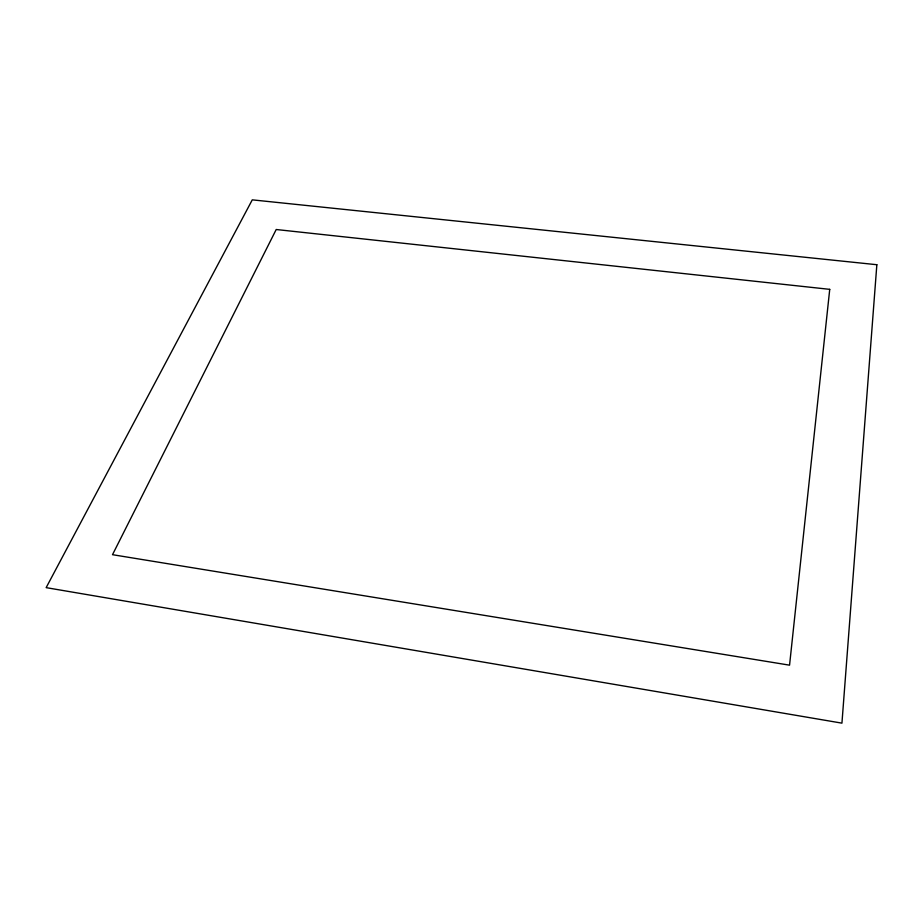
<?xml version="1.0" encoding="UTF-8"?>
<svg xmlns="http://www.w3.org/2000/svg" width="923" height="923" viewBox="0 0 923 923"><rect width="100%" height="100%" fill="white"/><g stroke="black" fill="none" stroke-linecap="round" stroke-linejoin="round"><path stroke-width="1.38" d="M876.85 264.716L841.938 723.147L46.15 587.639L252.279 199.853L876.85 264.716M829.731 289.349L789.557 665.171L112.502 554.688L276.208 229.515L829.731 289.349"/></g></svg>
